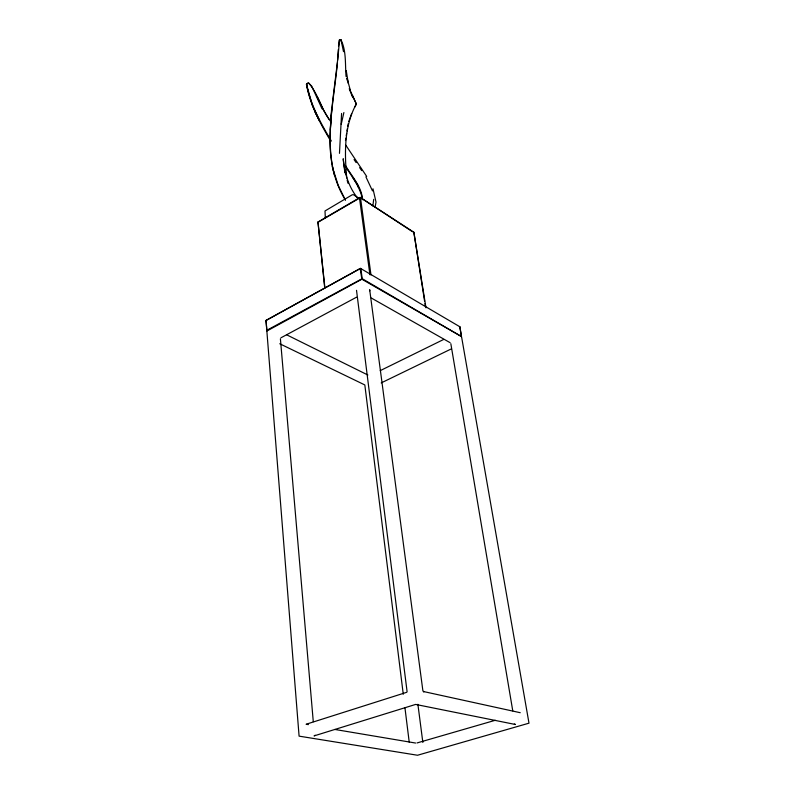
<?xml version="1.0" encoding="UTF-8"?>
<svg xmlns="http://www.w3.org/2000/svg" width="795" height="795" viewBox="0 0 795 795"><rect width="100%" height="100%" fill="white"/><g stroke="black" fill="none" stroke-linecap="round" stroke-linejoin="round"><path stroke-width="1.19" d="M461.448 336.543L362.172 278.667L360.87 268.561L360.165 268.531L361.884 279.214L461.448 336.543L459.818 326.745L360.483 268.392L266.007 320.455L266.872 330.65L266.007 320.455L360.483 268.392M345.159 199.585C332.35 178.855 328.842 154.091 330.313 130.102C331.595 99.941 337.478 70.02 339.395 40.028L340.956 39.75C346.491 50.969 345.04 64.325 346.064 76.519M339.475 153.356L341.582 113.447M340.886 40.962L340.956 39.75L343.519 51.675M330.313 130.102L331.684 107.693M337.637 60.191L338.292 49.588M338.511 46.05L339.395 40.028L340.429 40.038M337.448 62.586C333.989 99.862 324.847 138.052 334.427 175.188M372.855 205.915L373.69 199.366M345.477 140.566L345.865 138.161M346.242 135.766L346.63 133.361M347.017 130.956L347.405 128.552M347.793 126.157L348.17 123.752M375.071 207.416L376.015 202.059L372.984 188.783M341.224 124.259L343.887 112.532M349.393 88.712L356.339 103.976C343.927 126.385 344.513 153.246 346.739 178.01M425.991 307.824L413.857 232.239L360.125 197.379L317.98 222.024L324.718 287.939M348.776 121.436L351.638 113.655M354.888 106.957L356.339 103.976L352.443 95.539L352.722 97.626M324.867 287.611L317.98 222.024M331.118 140.665C320.633 122.957 310.487 104.672 306.472 84.24L308.649 83.048C318.775 94.416 321.528 110.674 331.445 122.41M330.949 141.401C320.246 123.593 310.05 104.96 306.472 84.24L307.476 83.276M317.593 222.511L360.483 197.597L370.977 274.951M315.208 735.236L314.075 735.902L415.646 704.42L515.478 724.503L514.325 723.997M361.884 279.214L267.2 330.839L266.792 330.303L362.172 278.667M280.953 337.796L356.558 297.181M380.219 370.649L443.729 339.425M381.222 382.902L451.51 348.806M417.007 742.957L495.285 720.28M307.347 83.366L308.649 83.048L311.72 86.168L322.025 108.806M413.201 232.17L413.857 232.239L424.59 301.176M308.361 724.633L306.125 724.255L406.742 692.296L407.09 691.64L356.518 290.314M334.864 729.452L415.586 743.047M306.472 84.24L312.465 105.705L319.491 120.999M520.238 712.708L423.357 691.501L423.834 691.889L422.87 690.656L369.685 289.718L369.814 290.841M279.751 343.748L364.826 384.949L403.264 694.244M286.796 334.874L367.856 375.011M371.295 298.006L450.099 342.675M359.519 198.671L353.427 194.705L352.304 194.745L324.996 210.963L325.314 217.661M360.125 197.379L412.178 231.504M459.44 326.566L459.798 327.073M354.073 159.596L356.15 162.597M359.628 167.606L361.705 170.607M357.492 197.945C348.608 186.795 344.374 172.803 343.221 158.742L344.881 172.873M345.577 165.658C351.778 176.44 361.844 186.726 362.51 199.704C360.423 187.372 352.255 177.206 345.755 166.87M352.473 177.007L357.671 184.957L358.068 186.875M366.694 176.43L345.716 145.048M329.11 119.29L323.495 110.187L317.334 96.95M345.467 200.29L338.233 185.364L332.25 166.632M315.098 112.274L318.696 118.703M365.909 176.848L372.497 190.899M349.293 88.821L352.294 96.533M347.057 78.218L350.446 90.69M347.147 180.217L348.001 183.287M346.898 78.427L347.395 80.752M459.818 326.745L461.468 336.215M461.587 336.891L528.993 723.172L417.534 755.25L299.089 736.14L266.852 331.008M450.835 343.708L512.765 710.859M346.252 70.646L348.299 83.515M424.977 303.611L425.355 306.045M359.439 197.667L369.923 274.722M417.892 704.3L422.851 742.46M404.943 707.769L409.226 742.192M345.408 171.422L345.646 173.688M280.406 338.829L313.28 721.671"/></g></svg>
